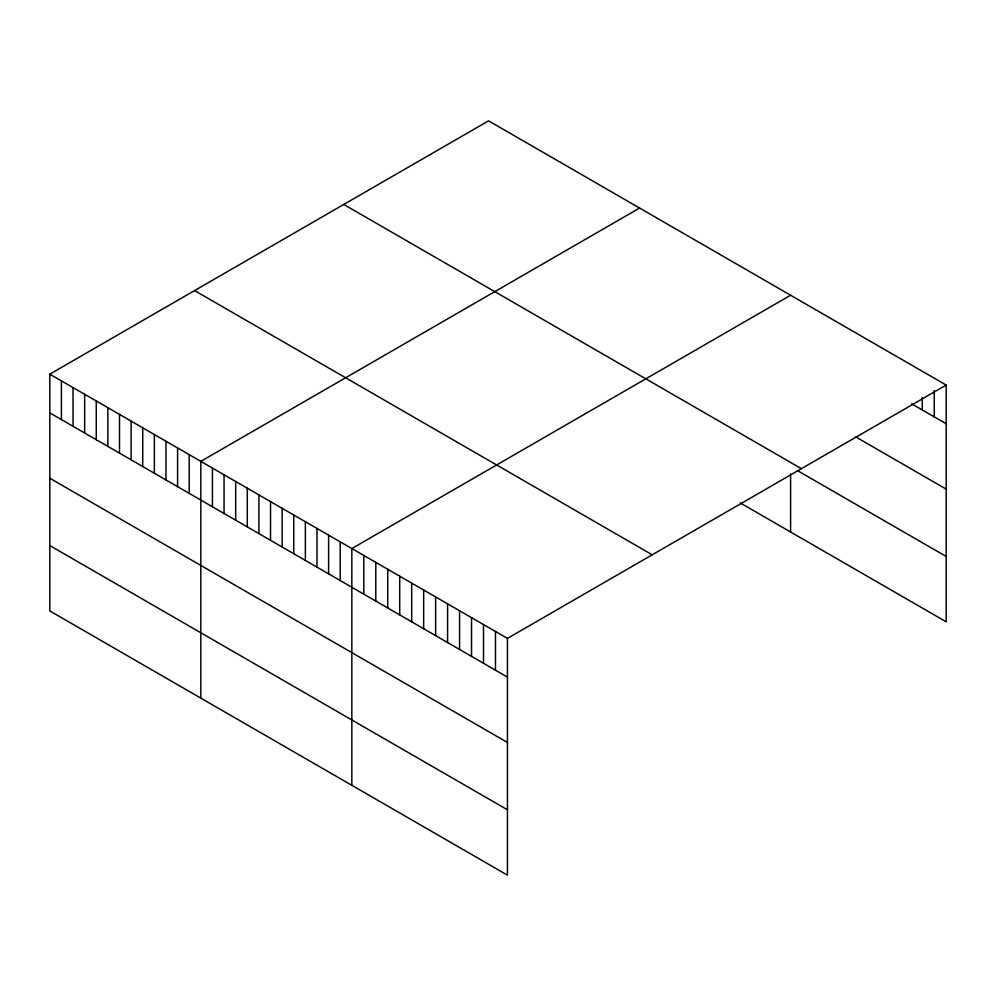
<?xml version="1.0" encoding="UTF-8"?>
<svg xmlns="http://www.w3.org/2000/svg" width="996" height="996" viewBox="0 0 996 996"><rect width="100%" height="100%" fill="white"/><g stroke="black" fill="none" stroke-linecap="round" stroke-linejoin="round"><path stroke-width="1.49" d="M49.8 374.172L507.437 638.386L507.437 875.148L49.8 610.922L49.8 374.172L488.563 120.852L946.2 385.079L946.2 621.828L740.265 502.93M639.581 208.052L200.819 461.36L200.819 698.121M790.6 295.239L351.837 548.559L351.837 785.309M507.437 638.386L946.2 385.079M911.626 403.816L946.2 423.786M855.763 436.92L946.2 489.136M343.769 204.454L801.407 468.668M797.248 470.473L946.2 556.478M194.594 290.583L652.231 554.797M49.8 412.879L507.437 677.093M49.8 478.229L507.437 742.456M49.8 545.571L507.437 809.785M934.236 390.557L934.236 416.876M922.259 397.578L922.259 409.966M790.6 473.897L790.6 531.989M495.473 631.476L495.473 670.183M483.508 624.567L483.508 663.274M471.531 617.657L471.531 656.364M459.567 610.747L459.567 649.454M447.59 603.837L447.59 642.545M435.625 596.928L435.625 635.635M423.661 590.018L423.661 628.725M411.684 583.108L411.684 621.815M399.72 576.198L399.72 614.906M387.755 569.289L387.755 607.996M375.778 562.379L375.778 601.086M363.814 555.469L363.814 594.176M340.221 541.849L340.221 580.556M328.605 535.138L328.605 573.845M316.989 528.44L316.989 567.147M305.374 521.73L305.374 560.437M293.758 515.019L293.758 553.726M282.142 508.309L282.142 547.016M270.526 501.611L270.526 540.318M258.91 494.9L258.91 533.607M247.294 488.189L247.294 526.896M235.679 481.491L235.679 520.198M224.05 474.781L224.05 513.488M212.434 468.07L212.434 506.777M189.203 454.662L189.203 493.369M177.587 447.951L177.587 486.658M165.971 441.24L165.971 479.948M154.355 434.542L154.355 473.249M142.739 427.832L142.739 466.539M131.123 421.121L131.123 459.828M119.508 414.411L119.508 453.118M107.879 407.713L107.879 446.42M96.263 401.002L96.263 439.709M84.648 394.292L84.648 432.999M73.032 387.593L73.032 426.3M61.416 380.883L61.416 419.59"/></g></svg>
